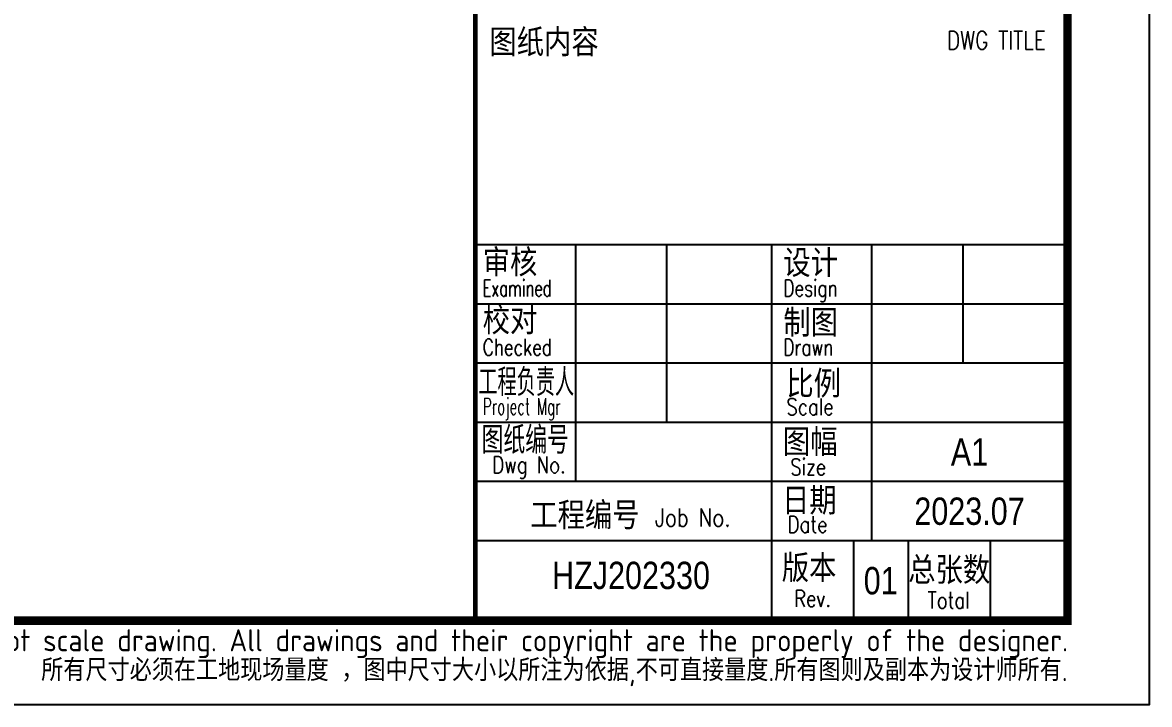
# Model space of a CAD drawing. Extents: x 216 to 1057, y -885 to -291.
# Drawn here: x 932.8 to 1056.5, y -885 to -810.1 of the extents above; entities that cross this region are included whole.
import ezdxf
from ezdxf.enums import TextEntityAlignment as Align

# ---------------------------------------------------------------- set-up
doc = ezdxf.new("R2010")
doc.units = 0
doc.header["$LTSCALE"] = 1000
doc.header["$MEASUREMENT"] = 0
doc.layers.add('1', color=135, linetype='CONTINUOUS')
doc.layers.add('2', color=235, linetype='CONTINUOUS')
doc.styles.add('_HZTXT', font='romans.shx', dxfattribs={"bigfont": 'hztxt.shx'})
doc.styles.add('EN-1', font='romans.shx', dxfattribs={"width": 0.8})
doc.styles.add('HZ-1', font='isocp.shx', dxfattribs={"bigfont": 'hztxt.shx'})
doc.styles.add('ST64S', font='arial.ttf', dxfattribs={"width": 0.8})

msp = doc.modelspace()

# ---------------------------------------------------------------- linework, layer by layer
at = {"layer": '1', "color": 135}
for p, q in [((1047.5, -834.52), (982.5, -834.52)), ((993.5, -834.52), (993.5, -860.52)), ((1003.5, -834.52), (1003.5, -854.02)), ((1015, -834.52), (1015, -875.79)), ((1026, -834.52), (1026, -867.02)), ((1036, -834.52), (1036, -847.52)), ((1047.5, -841.02), (982.5, -841.02)), ((1047.5, -847.52), (982.5, -847.52)), ((1047.5, -854.02), (982.5, -854.02)), ((1047.5, -860.52), (982.5, -860.52)), ((1047.5, -867.02), (982.5, -867.02)), ((1024, -867.02), (1024, -875.79)), ((1030, -867.02), (1030, -875.79)), ((1039, -867.02), (1039, -875.79))]:
    msp.add_line(p, q, dxfattribs=at)
at = {"layer": '2', "color": 235}
msp.add_lwpolyline([(216.5, -885), (1056.5, -885), (1056.5, -291), (216.5, -291)], close=True, dxfattribs=at)
at = {"layer": '2', "color": 235, "const_width": 0.925}
msp.add_lwpolyline([(238.5, -875.79), (1047.5, -875.79), (1047.5, -300.79), (238.5, -300.79)], close=True, dxfattribs=at)
at = {"layer": '2', "const_width": 0.5}
msp.add_lwpolyline([(982.5, -300.79), (982.5, -875.79)], dxfattribs=at)

# ---------------------------------------------------------------- texts
at = {"layer": '1', "color": 135, "style": 'HZ-1'}
for s, p in [('图纸内容', (984.05, -813.81, -2477.09)), ('审核', (983.31, -837.98, 0.13)), ('设计', (1016.31, -838.05, -0.37)), ('校对', (983.31, -844.35, 0.13)), ('制图', (1016.31, -844.62, -0.37)), ('比例', (1016.65, -851.31, -2476.59)), ('日期', (1016.17, -864.15, -2477.09)), ('工程编号', (988.54, -865.76, 0.13))]:
    msp.add_text(s, height=3, dxfattribs=at).set_placement(p)
at = {"layer": '1', "color": 135, "width": 0.8}
for s, height, style, p in [('DWG TITLE', 2, '_HZTXT', (1045.12, -813.05)), ('Dwg No.', 1.821, 'EN-1', (992.43, -859.58, -2477.09)), ('Job No.', 2, '_HZTXT', (1010.52, -865.46, -0.37))]:
    msp.add_text(s, height=height, dxfattribs=dict(at, style=style)).set_placement(p, align=Align.RIGHT)
at = {"layer": '1', "color": 135}
for s, height, style, width, p in [('Examined', 1.821, 'EN-1', 0.65, (983.31, -840.18, 0.13)), ('Design', 1.821, 'EN-1', 0.75, (1016.31, -840.18, -0.37)), ('Checked', 1.821, 'EN-1', 0.75, (983.31, -846.68, 0.13)), ('Drawn', 1.821, 'EN-1', 0.75, (1016.31, -846.68, -0.37)), ('工程负责人', 3, 'HZ-1', 0.7, (982.84, -851.12, 0.13)), ('Project Mgr', 1.8209, 'EN-1', 0.6, (983.31, -853.18, 0.13)), ('Scale', 1.821, 'EN-1', 0.8, (1016.65, -853.21, -2476.59)), ('图纸编号', 3, 'HZ-1', 0.8, (983.18, -857.47, -2477.09)), ('Size', 1.821, 'EN-1', 0.8, (1017.08, -859.83, -2477.09)), ('Date', 1.821, 'EN-1', 0.8, (1016.79, -866.13, -2477.09)), ('Rev.', 1.821, 'EN-1', 0.8, (1017.5, -874.27, -2477.09)), ('Total', 1.821, 'EN-1', 0.8, (1032.16, -874.46, -2477.09))]:
    msp.add_text(s, height=height, dxfattribs=dict(at, style=style, width=width)).set_placement(p)
at = {"layer": '1', "color": 135, "style": 'HZ-1'}
for s, p in [('图幅', (1019.26, -857.72, -2477.09)), ('版本', (1019.14, -871.55, -2477.09)), ('总张数', (1034.52, -871.77, -2477.09))]:
    msp.add_text(s, height=3, dxfattribs=at).set_placement(p, align=Align.CENTER)
at = {"layer": '1', "color": 135, "style": 'ST64S', "width": 0.8}
for s, p in [('A1', (1036.75, -857.27)), ('2023.07', (1036.75, -863.77, -5979.14)), ('HZJ202330 ', (1000.06, -870.82, -5979.14)), ('01', (1027, -871.4, -2477.09))]:
    msp.add_text(s, height=3, dxfattribs=at).set_placement(p, align=Align.MIDDLE)
at = {"layer": '1', "color": 135, "style": 'HZ-1'}
for s, p in [('All measurements must be checked at site. Do not scale drawing. All drawings and their copyright are the properly of the designer.', (1047.56, -879.16, -2476.76)), ('所有尺寸必须在工地现场量度 ，图中尺寸大小以所注为依据,不可直接量度.所有图则及副本为设计师所有.', (1047.52, -882.43, -2476.76))]:
    msp.add_text(s, height=2.4279, dxfattribs=at).set_placement(p, align=Align.RIGHT)

doc.saveas('drawing.dxf')
